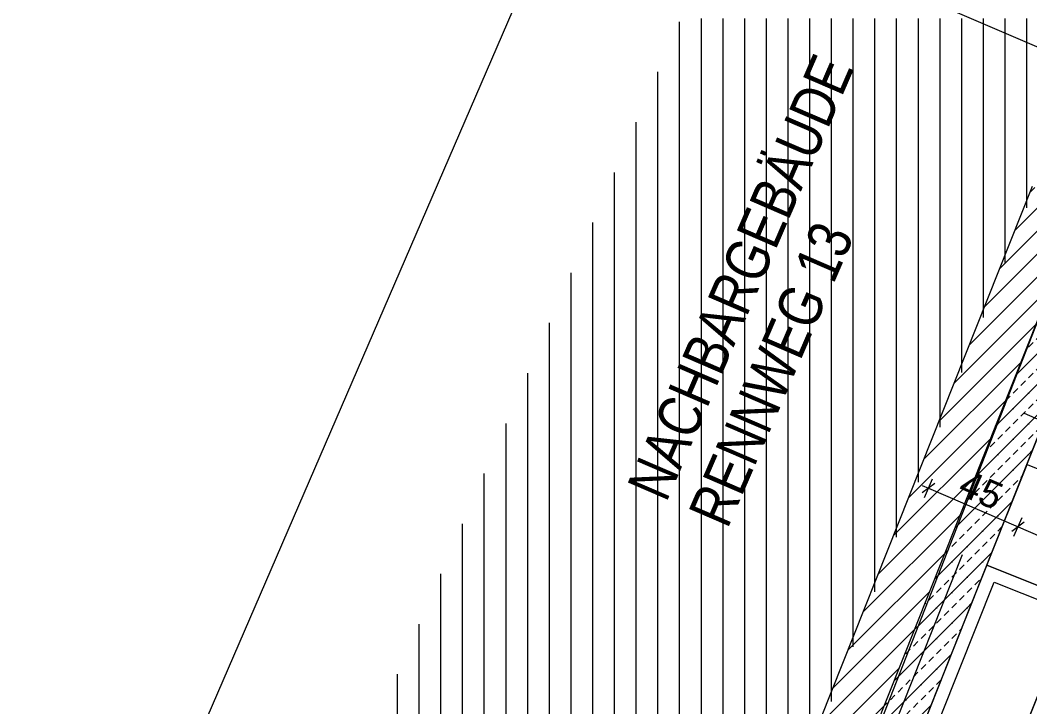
# Model space of a CAD drawing. Header units: millimetres. Extents: x 12535370 to 12566104, y 356204400 to 356234587.
# Drawn here: x 12536561 to 12541213, y 356217010 to 356220176 of the extents above; entities that cross this region are included whole.
import ezdxf
from ezdxf.enums import TextEntityAlignment as Align

# ---------------------------------------------------------------- set-up
doc = ezdxf.new("R2010")
doc.units = ezdxf.units.MM
doc.header["$MEASUREMENT"] = 0
doc.linetypes.add('Dot & Dashed', pattern=[6702.78, 3527.78, -1763.89, 0, -1411.11])
for name, color, linetype in [('New_010 Aussenwände', 7, 'Continuous'), ('New_035 Decken', 7, 'Continuous'), ('New_065 Möbel Einrichtung', 7, 'Continuous'), ('New_080 Raumdefinitionen', 7, 'Continuous'), ('New_110 Bemassungen Ausführung', 7, 'Continuous'), ('New_290 Raster _ Achsen', 7, 'Continuous')]:
    doc.layers.add(name, color=color, linetype=linetype)
for name, color, linetype, lineweight in [('New_010 Aussenwände_Pen_No__1', 7, 'Continuous', 13), ('New_035 Decken_Pen_No__1', 7, 'Continuous', 13), ('New_065 Möbel Einrichtung_Pen_No__1', 7, 'Continuous', 13), ('New_110 Bemassungen Ausführung_Pen_No__1', 7, 'Continuous', 13), ('New_160 Beschriftungen Ausführung_Pen_No__1', 7, 'Continuous', 13), ('New_255 Plangrafiken_Pen_No__1', 7, 'Continuous', 13), ('New_255 Plangrafiken_Pen_No__39', 8, 'Continuous', 13), ('New_290 Raster _ Achsen_Pen_No__108', 7, 'Continuous', 13)]:
    doc.layers.add(name, color=color, linetype=linetype, lineweight=lineweight)
doc.styles.add('GENERATED_STYLE_1', font='arial.ttf')
doc.styles.add('GENERATED_STYLE_2', font='arial.ttf', dxfattribs={"width": 0.8})
doc.dimstyles.new('GENERATED_STYLE__1', dxfattribs={"dimtxt": 125, "dimasz": 47.5, "dimexe": 0.18, "dimexo": 2, "dimgap": 0, "dimtad": 1, "dimlfac": 0.001, "dimzin": 0, "dimdsep": 46, "dimtxsty": 'GENERATED_STYLE_1', "dimblk": 'ARROWHEAD_2', "dimblk1": 'ARROWHEAD_2', "dimblk2": 'ARROWHEAD_2', "dimcen": 0.09, "dimclrd": 7, "dimclre": 7, "dimclrt": 7, "dimadec": 0, "dimazin": 0, "dimtfac": 1, "dimtdec": 4, "dimtmove": 0, "dimatfit": 3, "dimfxl": 1, "dimtolj": 1, "dimtzin": 0, "dimarcsym": 0})

# ---------------------------------------------------------------- blocks, each defined once
blk = doc.blocks.new('*X29', base_point=(12240439.2, 356160438.4))
at = {"layer": 'New_255 Plangrafiken_Pen_No__39', "color": 8, "linetype": 'Continuous', "lineweight": 13}
for p, q in [((12539698.2, 356220183.6), (12539698.2, 356219933.6)), ((12539698.2, 356220183.6), (12539698.2, 356219933.6)), ((12539798.2, 356220183.6), (12539798.2, 356219933.6)), ((12539798.2, 356220183.6), (12539798.2, 356219933.6)), ((12539898.2, 356220183.6), (12539898.2, 356219933.6)), ((12539898.2, 356220183.6), (12539898.2, 356219933.6)), ((12539998.2, 356220183.6), (12539998.2, 356219933.6)), ((12539998.2, 356220183.6), (12539998.2, 356219933.6)), ((12540098.2, 356220183.6), (12540098.2, 356219933.6)), ((12540098.2, 356220183.6), (12540098.2, 356219933.6)), ((12540198.2, 356220183.6), (12540198.2, 356219933.6)), ((12540198.2, 356220183.6), (12540198.2, 356219933.6)), ((12540298.2, 356220183.6), (12540298.2, 356219933.6)), ((12540298.2, 356220183.6), (12540298.2, 356219933.6)), ((12540398.2, 356220183.6), (12540398.2, 356219933.6)), ((12540398.2, 356220183.6), (12540398.2, 356219933.6)), ((12540498.2, 356220183.6), (12540498.2, 356219933.6)), ((12540498.2, 356220183.6), (12540498.2, 356219933.6)), ((12540598.2, 356220183.6), (12540598.2, 356219933.6)), ((12540598.2, 356220183.6), (12540598.2, 356219933.6)), ((12540698.2, 356220183.6), (12540698.2, 356219933.6)), ((12540698.2, 356220183.6), (12540698.2, 356219933.6)), ((12540798.2, 356220183.6), (12540798.2, 356219933.6)), ((12540798.2, 356220183.6), (12540798.2, 356219933.6)), ((12540898.2, 356220183.6), (12540898.2, 356219933.6)), ((12540898.2, 356220183.6), (12540898.2, 356219933.6)), ((12540998.2, 356220183.6), (12540998.2, 356219933.6)), ((12540998.2, 356220183.6), (12540998.2, 356219933.6)), ((12541098.2, 356220183.6), (12541098.2, 356219933.6)), ((12541098.2, 356220183.6), (12541098.2, 356219933.6)), ((12541198.2, 356220183.6), (12541198.2, 356219933.6)), ((12541198.2, 356220183.6), (12541198.2, 356219933.6)), ((12539598.2, 356220169.2), (12539598.2, 356219933.6)), ((12539598.2, 356220169.2), (12539598.2, 356219933.6)), ((12539498.2, 356219937.7), (12539498.2, 356219933.6)), ((12539498.2, 356219937.7), (12539498.2, 356219933.6)), ((12539498.2, 356219933.6), (12539498.2, 356219683.6)), ((12539498.2, 356219933.6), (12539498.2, 356219683.6)), ((12539598.2, 356219933.6), (12539598.2, 356219683.6)), ((12539598.2, 356219933.6), (12539598.2, 356219683.6)), ((12539698.2, 356219933.6), (12539698.2, 356219683.6)), ((12539698.2, 356219933.6), (12539698.2, 356219683.6)), ((12539798.2, 356219933.6), (12539798.2, 356219683.6)), ((12539798.2, 356219933.6), (12539798.2, 356219683.6)), ((12539898.2, 356219933.6), (12539898.2, 356219683.6)), ((12539898.2, 356219933.6), (12539898.2, 356219683.6)), ((12539998.2, 356219933.6), (12539998.2, 356219683.6)), ((12539998.2, 356219933.6), (12539998.2, 356219683.6)), ((12540098.2, 356219933.6), (12540098.2, 356219683.6)), ((12540098.2, 356219933.6), (12540098.2, 356219683.6)), ((12540198.2, 356219933.6), (12540198.2, 356219683.6)), ((12540198.2, 356219933.6), (12540198.2, 356219683.6)), ((12540298.2, 356219933.6), (12540298.2, 356219683.6)), ((12540298.2, 356219933.6), (12540298.2, 356219683.6)), ((12540398.2, 356219933.6), (12540398.2, 356219683.6)), ((12540398.2, 356219933.6), (12540398.2, 356219683.6)), ((12540498.2, 356219933.6), (12540498.2, 356219683.6)), ((12540498.2, 356219933.6), (12540498.2, 356219683.6)), ((12540598.2, 356219933.6), (12540598.2, 356219683.6)), ((12540598.2, 356219933.6), (12540598.2, 356219683.6)), ((12540698.2, 356219933.6), (12540698.2, 356219683.6)), ((12540698.2, 356219933.6), (12540698.2, 356219683.6)), ((12540798.2, 356219933.6), (12540798.2, 356219683.6)), ((12540798.2, 356219933.6), (12540798.2, 356219683.6)), ((12540898.2, 356219933.6), (12540898.2, 356219683.6)), ((12540898.2, 356219933.6), (12540898.2, 356219683.6)), ((12540998.2, 356219933.6), (12540998.2, 356219683.6)), ((12540998.2, 356219933.6), (12540998.2, 356219683.6)), ((12541098.2, 356219933.6), (12541098.2, 356219683.6)), ((12541098.2, 356219933.6), (12541098.2, 356219683.6)), ((12541198.2, 356219933.6), (12541198.2, 356219683.6)), ((12541198.2, 356219933.6), (12541198.2, 356219683.6)), ((12539398.2, 356219706.2), (12539398.2, 356219683.6)), ((12539398.2, 356219706.2), (12539398.2, 356219683.6)), ((12539398.2, 356219683.6), (12539398.2, 356219433.6)), ((12539398.2, 356219683.6), (12539398.2, 356219433.6)), ((12539498.2, 356219683.6), (12539498.2, 356219433.6)), ((12539498.2, 356219683.6), (12539498.2, 356219433.6)), ((12539598.2, 356219683.6), (12539598.2, 356219433.6)), ((12539598.2, 356219683.6), (12539598.2, 356219433.6)), ((12539698.2, 356219683.6), (12539698.2, 356219433.6)), ((12539698.2, 356219683.6), (12539698.2, 356219433.6)), ((12539798.2, 356219683.6), (12539798.2, 356219433.6)), ((12539798.2, 356219683.6), (12539798.2, 356219433.6)), ((12539898.2, 356219683.6), (12539898.2, 356219433.6)), ((12539898.2, 356219683.6), (12539898.2, 356219433.6)), ((12539998.2, 356219683.6), (12539998.2, 356219433.6)), ((12539998.2, 356219683.6), (12539998.2, 356219433.6)), ((12540098.2, 356219683.6), (12540098.2, 356219433.6)), ((12540098.2, 356219683.6), (12540098.2, 356219433.6)), ((12540198.2, 356219683.6), (12540198.2, 356219433.6)), ((12540198.2, 356219683.6), (12540198.2, 356219433.6)), ((12540298.2, 356219683.6), (12540298.2, 356219433.6)), ((12540298.2, 356219683.6), (12540298.2, 356219433.6)), ((12540398.2, 356219683.6), (12540398.2, 356219433.6)), ((12540398.2, 356219683.6), (12540398.2, 356219433.6)), ((12540498.2, 356219683.6), (12540498.2, 356219433.6)), ((12540498.2, 356219683.6), (12540498.2, 356219433.6)), ((12540598.2, 356219683.6), (12540598.2, 356219433.6)), ((12540598.2, 356219683.6), (12540598.2, 356219433.6)), ((12540698.2, 356219683.6), (12540698.2, 356219433.6)), ((12540698.2, 356219683.6), (12540698.2, 356219433.6)), ((12540798.2, 356219683.6), (12540798.2, 356219433.6)), ((12540798.2, 356219683.6), (12540798.2, 356219433.6)), ((12540898.2, 356219683.6), (12540898.2, 356219433.6)), ((12540898.2, 356219683.6), (12540898.2, 356219433.6)), ((12540998.2, 356219683.6), (12540998.2, 356219433.6)), ((12540998.2, 356219683.6), (12540998.2, 356219433.6)), ((12541098.2, 356219683.6), (12541098.2, 356219433.6)), ((12541098.2, 356219683.6), (12541098.2, 356219433.6)), ((12541198.2, 356219683.6), (12541198.2, 356219433.6)), ((12541198.2, 356219683.6), (12541198.2, 356219433.6)), ((12539298.2, 356219474.7), (12539298.2, 356219433.6)), ((12539298.2, 356219474.7), (12539298.2, 356219433.6)), ((12539298.2, 356219433.6), (12539298.2, 356219183.6)), ((12539298.2, 356219433.6), (12539298.2, 356219183.6)), ((12539398.2, 356219433.6), (12539398.2, 356219183.6)), ((12539398.2, 356219433.6), (12539398.2, 356219183.6)), ((12539498.2, 356219433.6), (12539498.2, 356219183.6)), ((12539498.2, 356219433.6), (12539498.2, 356219183.6)), ((12539598.2, 356219433.6), (12539598.2, 356219183.6)), ((12539598.2, 356219433.6), (12539598.2, 356219183.6)), ((12539698.2, 356219433.6), (12539698.2, 356219183.6)), ((12539698.2, 356219433.6), (12539698.2, 356219183.6)), ((12539798.2, 356219433.6), (12539798.2, 356219183.6)), ((12539798.2, 356219433.6), (12539798.2, 356219183.6)), ((12539898.2, 356219433.6), (12539898.2, 356219183.6)), ((12539898.2, 356219433.6), (12539898.2, 356219183.6)), ((12539998.2, 356219433.6), (12539998.2, 356219183.6)), ((12539998.2, 356219433.6), (12539998.2, 356219183.6)), ((12540098.2, 356219433.6), (12540098.2, 356219183.6)), ((12540098.2, 356219433.6), (12540098.2, 356219183.6)), ((12540198.2, 356219433.6), (12540198.2, 356219183.6)), ((12540198.2, 356219433.6), (12540198.2, 356219183.6)), ((12540298.2, 356219433.6), (12540298.2, 356219183.6)), ((12540298.2, 356219433.6), (12540298.2, 356219183.6)), ((12540398.2, 356219433.6), (12540398.2, 356219183.6)), ((12540398.2, 356219433.6), (12540398.2, 356219183.6)), ((12540498.2, 356219433.6), (12540498.2, 356219183.6)), ((12540498.2, 356219433.6), (12540498.2, 356219183.6)), ((12540598.2, 356219433.6), (12540598.2, 356219183.6)), ((12540598.2, 356219433.6), (12540598.2, 356219183.6)), ((12540698.2, 356219433.6), (12540698.2, 356219183.6)), ((12540698.2, 356219433.6), (12540698.2, 356219183.6)), ((12540798.2, 356219433.6), (12540798.2, 356219183.6)), ((12540798.2, 356219433.6), (12540798.2, 356219183.6)), ((12540898.2, 356219433.6), (12540898.2, 356219183.6)), ((12540898.2, 356219433.6), (12540898.2, 356219183.6)), ((12540998.2, 356219433.6), (12540998.2, 356219183.6)), ((12540998.2, 356219433.6), (12540998.2, 356219183.6)), ((12541098.2, 356219433.6), (12541098.2, 356219183.6)), ((12541098.2, 356219433.6), (12541098.2, 356219183.6)), ((12541198.2, 356219433.6), (12541198.2, 356219311.3)), ((12541198.2, 356219433.6), (12541198.2, 356219311.3)), ((12539198.2, 356219243.2), (12539198.2, 356219183.6)), ((12539198.2, 356219243.2), (12539198.2, 356219183.6)), ((12539198.2, 356219183.6), (12539198.2, 356218933.6)), ((12539198.2, 356219183.6), (12539198.2, 356218933.6)), ((12539298.2, 356219183.6), (12539298.2, 356218933.6)), ((12539298.2, 356219183.6), (12539298.2, 356218933.6)), ((12539398.2, 356219183.6), (12539398.2, 356218933.6)), ((12539398.2, 356219183.6), (12539398.2, 356218933.6)), ((12539498.2, 356219183.6), (12539498.2, 356218933.6)), ((12539498.2, 356219183.6), (12539498.2, 356218933.6)), ((12539598.2, 356219183.6), (12539598.2, 356218933.6)), ((12539598.2, 356219183.6), (12539598.2, 356218933.6)), ((12539698.2, 356219183.6), (12539698.2, 356218933.6)), ((12539698.2, 356219183.6), (12539698.2, 356218933.6)), ((12539798.2, 356219183.6), (12539798.2, 356218933.6)), ((12539798.2, 356219183.6), (12539798.2, 356218933.6)), ((12539898.2, 356219183.6), (12539898.2, 356218933.6)), ((12539898.2, 356219183.6), (12539898.2, 356218933.6)), ((12539998.2, 356219183.6), (12539998.2, 356218933.6)), ((12539998.2, 356219183.6), (12539998.2, 356218933.6)), ((12540098.2, 356219183.6), (12540098.2, 356218933.6)), ((12540098.2, 356219183.6), (12540098.2, 356218933.6)), ((12540198.2, 356219183.6), (12540198.2, 356218933.6)), ((12540198.2, 356219183.6), (12540198.2, 356218933.6)), ((12540298.2, 356219183.6), (12540298.2, 356218933.6)), ((12540298.2, 356219183.6), (12540298.2, 356218933.6)), ((12540398.2, 356219183.6), (12540398.2, 356218933.6)), ((12540398.2, 356219183.6), (12540398.2, 356218933.6)), ((12540498.2, 356219183.6), (12540498.2, 356218933.6)), ((12540498.2, 356219183.6), (12540498.2, 356218933.6)), ((12540598.2, 356219183.6), (12540598.2, 356218933.6)), ((12540598.2, 356219183.6), (12540598.2, 356218933.6)), ((12540698.2, 356219183.6), (12540698.2, 356218933.6)), ((12540698.2, 356219183.6), (12540698.2, 356218933.6)), ((12540798.2, 356219183.6), (12540798.2, 356218933.6)), ((12540798.2, 356219183.6), (12540798.2, 356218933.6)), ((12540898.2, 356219183.6), (12540898.2, 356218933.6)), ((12540898.2, 356219183.6), (12540898.2, 356218933.6)), ((12540998.2, 356219183.6), (12540998.2, 356218933.6)), ((12540998.2, 356219183.6), (12540998.2, 356218933.6)), ((12541098.2, 356219183.6), (12541098.2, 356219058.2)), ((12541098.2, 356219183.6), (12541098.2, 356219058.2)), ((12539098.2, 356219011.7), (12539098.2, 356218933.6)), ((12539098.2, 356219011.7), (12539098.2, 356218933.6)), ((12539098.2, 356218933.6), (12539098.2, 356218683.6)), ((12539098.2, 356218933.6), (12539098.2, 356218683.6)), ((12539198.2, 356218933.6), (12539198.2, 356218683.6)), ((12539198.2, 356218933.6), (12539198.2, 356218683.6)), ((12539298.2, 356218933.6), (12539298.2, 356218683.6)), ((12539298.2, 356218933.6), (12539298.2, 356218683.6)), ((12539398.2, 356218933.6), (12539398.2, 356218683.6)), ((12539398.2, 356218933.6), (12539398.2, 356218683.6)), ((12539498.2, 356218933.6), (12539498.2, 356218683.6)), ((12539498.2, 356218933.6), (12539498.2, 356218683.6)), ((12539598.2, 356218933.6), (12539598.2, 356218683.6)), ((12539598.2, 356218933.6), (12539598.2, 356218683.6)), ((12539698.2, 356218933.6), (12539698.2, 356218683.6)), ((12539698.2, 356218933.6), (12539698.2, 356218683.6)), ((12539798.2, 356218933.6), (12539798.2, 356218683.6)), ((12539798.2, 356218933.6), (12539798.2, 356218683.6)), ((12539898.2, 356218933.6), (12539898.2, 356218683.6)), ((12539898.2, 356218933.6), (12539898.2, 356218683.6)), ((12539998.2, 356218933.6), (12539998.2, 356218683.6)), ((12539998.2, 356218933.6), (12539998.2, 356218683.6)), ((12540098.2, 356218933.6), (12540098.2, 356218683.6)), ((12540098.2, 356218933.6), (12540098.2, 356218683.6)), ((12540198.2, 356218933.6), (12540198.2, 356218683.6)), ((12540198.2, 356218933.6), (12540198.2, 356218683.6)), ((12540298.2, 356218933.6), (12540298.2, 356218683.6)), ((12540298.2, 356218933.6), (12540298.2, 356218683.6)), ((12540398.2, 356218933.6), (12540398.2, 356218683.6)), ((12540398.2, 356218933.6), (12540398.2, 356218683.6)), ((12540498.2, 356218933.6), (12540498.2, 356218683.6)), ((12540498.2, 356218933.6), (12540498.2, 356218683.6)), ((12540598.2, 356218933.6), (12540598.2, 356218683.6)), ((12540598.2, 356218933.6), (12540598.2, 356218683.6)), ((12540698.2, 356218933.6), (12540698.2, 356218683.6)), ((12540698.2, 356218933.6), (12540698.2, 356218683.6)), ((12540798.2, 356218933.6), (12540798.2, 356218683.6)), ((12540798.2, 356218933.6), (12540798.2, 356218683.6)), ((12540898.2, 356218933.6), (12540898.2, 356218683.6)), ((12540898.2, 356218933.6), (12540898.2, 356218683.6)), ((12540998.2, 356218933.6), (12540998.2, 356218805.2)), ((12540998.2, 356218933.6), (12540998.2, 356218805.2)), ((12538998.2, 356218780.2), (12538998.2, 356218683.6)), ((12538998.2, 356218780.2), (12538998.2, 356218683.6)), ((12538998.2, 356218683.6), (12538998.2, 356218433.6)), ((12538998.2, 356218683.6), (12538998.2, 356218433.6)), ((12539098.2, 356218683.6), (12539098.2, 356218433.6)), ((12539098.2, 356218683.6), (12539098.2, 356218433.6)), ((12539198.2, 356218683.6), (12539198.2, 356218433.6)), ((12539198.2, 356218683.6), (12539198.2, 356218433.6)), ((12539298.2, 356218683.6), (12539298.2, 356218433.6)), ((12539298.2, 356218683.6), (12539298.2, 356218433.6)), ((12539398.2, 356218683.6), (12539398.2, 356218433.6)), ((12539398.2, 356218683.6), (12539398.2, 356218433.6)), ((12539498.2, 356218683.6), (12539498.2, 356218433.6)), ((12539498.2, 356218683.6), (12539498.2, 356218433.6)), ((12539598.2, 356218683.6), (12539598.2, 356218433.6)), ((12539598.2, 356218683.6), (12539598.2, 356218433.6)), ((12539698.2, 356218683.6), (12539698.2, 356218433.6)), ((12539698.2, 356218683.6), (12539698.2, 356218433.6)), ((12539798.2, 356218683.6), (12539798.2, 356218433.6)), ((12539798.2, 356218683.6), (12539798.2, 356218433.6)), ((12539898.2, 356218683.6), (12539898.2, 356218433.6)), ((12539898.2, 356218683.6), (12539898.2, 356218433.6)), ((12539998.2, 356218683.6), (12539998.2, 356218433.6)), ((12539998.2, 356218683.6), (12539998.2, 356218433.6)), ((12540098.2, 356218683.6), (12540098.2, 356218433.6)), ((12540098.2, 356218683.6), (12540098.2, 356218433.6)), ((12540198.2, 356218683.6), (12540198.2, 356218433.6)), ((12540198.2, 356218683.6), (12540198.2, 356218433.6)), ((12540298.2, 356218683.6), (12540298.2, 356218433.6)), ((12540298.2, 356218683.6), (12540298.2, 356218433.6)), ((12540398.2, 356218683.6), (12540398.2, 356218433.6)), ((12540398.2, 356218683.6), (12540398.2, 356218433.6)), ((12540498.2, 356218683.6), (12540498.2, 356218433.6)), ((12540498.2, 356218683.6), (12540498.2, 356218433.6)), ((12540598.2, 356218683.6), (12540598.2, 356218433.6)), ((12540598.2, 356218683.6), (12540598.2, 356218433.6)), ((12540698.2, 356218683.6), (12540698.2, 356218433.6)), ((12540698.2, 356218683.6), (12540698.2, 356218433.6)), ((12540798.2, 356218683.6), (12540798.2, 356218433.6)), ((12540798.2, 356218683.6), (12540798.2, 356218433.6)), ((12540898.2, 356218683.6), (12540898.2, 356218552.1)), ((12540898.2, 356218683.6), (12540898.2, 356218552.1)), ((12538898.2, 356218548.7), (12538898.2, 356218433.6)), ((12538898.2, 356218548.7), (12538898.2, 356218433.6)), ((12538898.2, 356218433.6), (12538898.2, 356218183.6)), ((12538898.2, 356218433.6), (12538898.2, 356218183.6)), ((12538998.2, 356218433.6), (12538998.2, 356218183.6)), ((12538998.2, 356218433.6), (12538998.2, 356218183.6)), ((12539098.2, 356218433.6), (12539098.2, 356218183.6)), ((12539098.2, 356218433.6), (12539098.2, 356218183.6)), ((12539198.2, 356218433.6), (12539198.2, 356218183.6)), ((12539198.2, 356218433.6), (12539198.2, 356218183.6)), ((12539298.2, 356218433.6), (12539298.2, 356218183.6)), ((12539298.2, 356218433.6), (12539298.2, 356218183.6)), ((12539398.2, 356218433.6), (12539398.2, 356218183.6)), ((12539398.2, 356218433.6), (12539398.2, 356218183.6)), ((12539498.2, 356218433.6), (12539498.2, 356218183.6)), ((12539498.2, 356218433.6), (12539498.2, 356218183.6)), ((12539598.2, 356218433.6), (12539598.2, 356218183.6)), ((12539598.2, 356218433.6), (12539598.2, 356218183.6)), ((12539698.2, 356218433.6), (12539698.2, 356218183.6)), ((12539698.2, 356218433.6), (12539698.2, 356218183.6)), ((12539798.2, 356218433.6), (12539798.2, 356218183.6)), ((12539798.2, 356218433.6), (12539798.2, 356218183.6)), ((12539898.2, 356218433.6), (12539898.2, 356218183.6)), ((12539898.2, 356218433.6), (12539898.2, 356218183.6)), ((12539998.2, 356218433.6), (12539998.2, 356218183.6)), ((12539998.2, 356218433.6), (12539998.2, 356218183.6)), ((12540098.2, 356218433.6), (12540098.2, 356218183.6)), ((12540098.2, 356218433.6), (12540098.2, 356218183.6)), ((12540198.2, 356218433.6), (12540198.2, 356218183.6)), ((12540198.2, 356218433.6), (12540198.2, 356218183.6)), ((12540298.2, 356218433.6), (12540298.2, 356218183.6)), ((12540298.2, 356218433.6), (12540298.2, 356218183.6)), ((12540398.2, 356218433.6), (12540398.2, 356218183.6)), ((12540398.2, 356218433.6), (12540398.2, 356218183.6)), ((12540498.2, 356218433.6), (12540498.2, 356218183.6)), ((12540498.2, 356218433.6), (12540498.2, 356218183.6)), ((12540598.2, 356218433.6), (12540598.2, 356218183.6)), ((12540598.2, 356218433.6), (12540598.2, 356218183.6)), ((12540698.2, 356218433.6), (12540698.2, 356218183.6)), ((12540698.2, 356218433.6), (12540698.2, 356218183.6)), ((12540798.2, 356218433.6), (12540798.2, 356218299.1)), ((12540798.2, 356218433.6), (12540798.2, 356218299.1)), ((12538798.2, 356218317.2), (12538798.2, 356218183.6)), ((12538798.2, 356218317.2), (12538798.2, 356218183.6)), ((12538798.2, 356218183.6), (12538798.2, 356217933.6)), ((12538798.2, 356218183.6), (12538798.2, 356217933.6)), ((12538898.2, 356218183.6), (12538898.2, 356217933.6)), ((12538898.2, 356218183.6), (12538898.2, 356217933.6)), ((12538998.2, 356218183.6), (12538998.2, 356217933.6)), ((12538998.2, 356218183.6), (12538998.2, 356217933.6)), ((12539098.2, 356218183.6), (12539098.2, 356217933.6)), ((12539098.2, 356218183.6), (12539098.2, 356217933.6)), ((12539198.2, 356218183.6), (12539198.2, 356217933.6)), ((12539198.2, 356218183.6), (12539198.2, 356217933.6)), ((12539298.2, 356218183.6), (12539298.2, 356217933.6)), ((12539298.2, 356218183.6), (12539298.2, 356217933.6)), ((12539398.2, 356218183.6), (12539398.2, 356217933.6)), ((12539398.2, 356218183.6), (12539398.2, 356217933.6)), ((12539498.2, 356218183.6), (12539498.2, 356217933.6)), ((12539498.2, 356218183.6), (12539498.2, 356217933.6)), ((12539598.2, 356218183.6), (12539598.2, 356217933.6)), ((12539598.2, 356218183.6), (12539598.2, 356217933.6)), ((12539698.2, 356218183.6), (12539698.2, 356217933.6)), ((12539698.2, 356218183.6), (12539698.2, 356217933.6)), ((12539798.2, 356218183.6), (12539798.2, 356217933.6)), ((12539798.2, 356218183.6), (12539798.2, 356217933.6)), ((12539898.2, 356218183.6), (12539898.2, 356217933.6)), ((12539898.2, 356218183.6), (12539898.2, 356217933.6)), ((12539998.2, 356218183.6), (12539998.2, 356217933.6)), ((12539998.2, 356218183.6), (12539998.2, 356217933.6)), ((12540098.2, 356218183.6), (12540098.2, 356217933.6)), ((12540098.2, 356218183.6), (12540098.2, 356217933.6)), ((12540198.2, 356218183.6), (12540198.2, 356217933.6)), ((12540198.2, 356218183.6), (12540198.2, 356217933.6)), ((12540298.2, 356218183.6), (12540298.2, 356217933.6)), ((12540298.2, 356218183.6), (12540298.2, 356217933.6)), ((12540398.2, 356218183.6), (12540398.2, 356217933.6)), ((12540398.2, 356218183.6), (12540398.2, 356217933.6)), ((12540498.2, 356218183.6), (12540498.2, 356217933.6)), ((12540498.2, 356218183.6), (12540498.2, 356217933.6)), ((12540598.2, 356218183.6), (12540598.2, 356217933.6)), ((12540598.2, 356218183.6), (12540598.2, 356217933.6)), ((12540698.2, 356218183.6), (12540698.2, 356218046)), ((12540698.2, 356218183.6), (12540698.2, 356218046)), ((12538698.2, 356218085.7), (12538698.2, 356217933.6)), ((12538698.2, 356218085.7), (12538698.2, 356217933.6)), ((12538698.2, 356217933.6), (12538698.2, 356217683.6)), ((12538698.2, 356217933.6), (12538698.2, 356217683.6)), ((12538798.2, 356217933.6), (12538798.2, 356217683.6)), ((12538798.2, 356217933.6), (12538798.2, 356217683.6)), ((12538898.2, 356217933.6), (12538898.2, 356217683.6)), ((12538898.2, 356217933.6), (12538898.2, 356217683.6)), ((12538998.2, 356217933.6), (12538998.2, 356217683.6)), ((12538998.2, 356217933.6), (12538998.2, 356217683.6)), ((12539098.2, 356217933.6), (12539098.2, 356217683.6)), ((12539098.2, 356217933.6), (12539098.2, 356217683.6)), ((12539198.2, 356217933.6), (12539198.2, 356217683.6)), ((12539198.2, 356217933.6), (12539198.2, 356217683.6)), ((12539298.2, 356217933.6), (12539298.2, 356217683.6)), ((12539298.2, 356217933.6), (12539298.2, 356217683.6)), ((12539398.2, 356217933.6), (12539398.2, 356217683.6)), ((12539398.2, 356217933.6), (12539398.2, 356217683.6)), ((12539498.2, 356217933.6), (12539498.2, 356217683.6)), ((12539498.2, 356217933.6), (12539498.2, 356217683.6)), ((12539598.2, 356217933.6), (12539598.2, 356217683.6)), ((12539598.2, 356217933.6), (12539598.2, 356217683.6)), ((12539698.2, 356217933.6), (12539698.2, 356217683.6)), ((12539698.2, 356217933.6), (12539698.2, 356217683.6)), ((12539798.2, 356217933.6), (12539798.2, 356217683.6)), ((12539798.2, 356217933.6), (12539798.2, 356217683.6)), ((12539898.2, 356217933.6), (12539898.2, 356217683.6)), ((12539898.2, 356217933.6), (12539898.2, 356217683.6)), ((12539998.2, 356217933.6), (12539998.2, 356217683.6)), ((12539998.2, 356217933.6), (12539998.2, 356217683.6)), ((12540098.2, 356217933.6), (12540098.2, 356217683.6)), ((12540098.2, 356217933.6), (12540098.2, 356217683.6)), ((12540198.2, 356217933.6), (12540198.2, 356217683.6)), ((12540198.2, 356217933.6), (12540198.2, 356217683.6)), ((12540298.2, 356217933.6), (12540298.2, 356217683.6)), ((12540298.2, 356217933.6), (12540298.2, 356217683.6)), ((12540398.2, 356217933.6), (12540398.2, 356217683.6)), ((12540398.2, 356217933.6), (12540398.2, 356217683.6)), ((12540498.2, 356217933.6), (12540498.2, 356217683.6)), ((12540498.2, 356217933.6), (12540498.2, 356217683.6)), ((12540598.2, 356217933.6), (12540598.2, 356217793)), ((12540598.2, 356217933.6), (12540598.2, 356217793)), ((12538598.2, 356217854.3), (12538598.2, 356217683.6)), ((12538598.2, 356217854.3), (12538598.2, 356217683.6)), ((12538598.2, 356217683.6), (12538598.2, 356217433.6)), ((12538598.2, 356217683.6), (12538598.2, 356217433.6)), ((12538698.2, 356217683.6), (12538698.2, 356217433.6)), ((12538698.2, 356217683.6), (12538698.2, 356217433.6)), ((12538798.2, 356217683.6), (12538798.2, 356217433.6)), ((12538798.2, 356217683.6), (12538798.2, 356217433.6)), ((12538898.2, 356217683.6), (12538898.2, 356217433.6)), ((12538898.2, 356217683.6), (12538898.2, 356217433.6)), ((12538998.2, 356217683.6), (12538998.2, 356217433.6)), ((12538998.2, 356217683.6), (12538998.2, 356217433.6)), ((12539098.2, 356217683.6), (12539098.2, 356217433.6)), ((12539098.2, 356217683.6), (12539098.2, 356217433.6)), ((12539198.2, 356217683.6), (12539198.2, 356217433.6)), ((12539198.2, 356217683.6), (12539198.2, 356217433.6)), ((12539298.2, 356217683.6), (12539298.2, 356217433.6)), ((12539298.2, 356217683.6), (12539298.2, 356217433.6)), ((12539398.2, 356217683.6), (12539398.2, 356217433.6)), ((12539398.2, 356217683.6), (12539398.2, 356217433.6)), ((12539498.2, 356217683.6), (12539498.2, 356217433.6)), ((12539498.2, 356217683.6), (12539498.2, 356217433.6)), ((12539598.2, 356217683.6), (12539598.2, 356217433.6)), ((12539598.2, 356217683.6), (12539598.2, 356217433.6)), ((12539698.2, 356217683.6), (12539698.2, 356217433.6)), ((12539698.2, 356217683.6), (12539698.2, 356217433.6)), ((12539798.2, 356217683.6), (12539798.2, 356217433.6)), ((12539798.2, 356217683.6), (12539798.2, 356217433.6)), ((12539898.2, 356217683.6), (12539898.2, 356217433.6)), ((12539898.2, 356217683.6), (12539898.2, 356217433.6)), ((12539998.2, 356217683.6), (12539998.2, 356217433.6)), ((12539998.2, 356217683.6), (12539998.2, 356217433.6)), ((12540098.2, 356217683.6), (12540098.2, 356217433.6)), ((12540098.2, 356217683.6), (12540098.2, 356217433.6)), ((12540198.2, 356217683.6), (12540198.2, 356217433.6)), ((12540198.2, 356217683.6), (12540198.2, 356217433.6)), ((12540298.2, 356217683.6), (12540298.2, 356217433.6)), ((12540298.2, 356217683.6), (12540298.2, 356217433.6)), ((12540398.2, 356217683.6), (12540398.2, 356217433.6)), ((12540398.2, 356217683.6), (12540398.2, 356217433.6)), ((12540498.2, 356217683.6), (12540498.2, 356217539.9)), ((12540498.2, 356217683.6), (12540498.2, 356217539.9)), ((12538498.2, 356217622.8), (12538498.2, 356217433.6)), ((12538498.2, 356217622.8), (12538498.2, 356217433.6)), ((12538498.2, 356217433.6), (12538498.2, 356217183.6)), ((12538498.2, 356217433.6), (12538498.2, 356217183.6)), ((12538598.2, 356217433.6), (12538598.2, 356217183.6)), ((12538598.2, 356217433.6), (12538598.2, 356217183.6)), ((12538698.2, 356217433.6), (12538698.2, 356217183.6)), ((12538698.2, 356217433.6), (12538698.2, 356217183.6)), ((12538798.2, 356217433.6), (12538798.2, 356217183.6)), ((12538798.2, 356217433.6), (12538798.2, 356217183.6)), ((12538898.2, 356217433.6), (12538898.2, 356217183.6)), ((12538898.2, 356217433.6), (12538898.2, 356217183.6)), ((12538998.2, 356217433.6), (12538998.2, 356217183.6)), ((12538998.2, 356217433.6), (12538998.2, 356217183.6)), ((12539098.2, 356217433.6), (12539098.2, 356217183.6)), ((12539098.2, 356217433.6), (12539098.2, 356217183.6)), ((12539198.2, 356217433.6), (12539198.2, 356217183.6)), ((12539198.2, 356217433.6), (12539198.2, 356217183.6)), ((12539298.2, 356217433.6), (12539298.2, 356217183.6)), ((12539298.2, 356217433.6), (12539298.2, 356217183.6)), ((12539398.2, 356217433.6), (12539398.2, 356217183.6)), ((12539398.2, 356217433.6), (12539398.2, 356217183.6)), ((12539498.2, 356217433.6), (12539498.2, 356217183.6)), ((12539498.2, 356217433.6), (12539498.2, 356217183.6)), ((12539598.2, 356217433.6), (12539598.2, 356217183.6)), ((12539598.2, 356217433.6), (12539598.2, 356217183.6)), ((12539698.2, 356217433.6), (12539698.2, 356217183.6)), ((12539698.2, 356217433.6), (12539698.2, 356217183.6)), ((12539798.2, 356217433.6), (12539798.2, 356217183.6)), ((12539798.2, 356217433.6), (12539798.2, 356217183.6)), ((12539898.2, 356217433.6), (12539898.2, 356217183.6)), ((12539898.2, 356217433.6), (12539898.2, 356217183.6)), ((12539998.2, 356217433.6), (12539998.2, 356217183.6)), ((12539998.2, 356217433.6), (12539998.2, 356217183.6)), ((12540098.2, 356217433.6), (12540098.2, 356217183.6)), ((12540098.2, 356217433.6), (12540098.2, 356217183.6)), ((12540198.2, 356217433.6), (12540198.2, 356217183.6)), ((12540198.2, 356217433.6), (12540198.2, 356217183.6)), ((12540298.2, 356217433.6), (12540298.2, 356217183.6)), ((12540298.2, 356217433.6), (12540298.2, 356217183.6)), ((12540398.2, 356217433.6), (12540398.2, 356217286.9)), ((12540398.2, 356217433.6), (12540398.2, 356217286.9)), ((12538398.2, 356217391.3), (12538398.2, 356217183.6)), ((12538398.2, 356217391.3), (12538398.2, 356217183.6)), ((12538298.2, 356217159.8), (12538298.2, 356216933.6)), ((12538298.2, 356217159.8), (12538298.2, 356216933.6)), ((12538398.2, 356217183.6), (12538398.2, 356216933.6)), ((12538398.2, 356217183.6), (12538398.2, 356216933.6)), ((12538498.2, 356217183.6), (12538498.2, 356216933.6)), ((12538498.2, 356217183.6), (12538498.2, 356216933.6)), ((12538598.2, 356217183.6), (12538598.2, 356216933.6)), ((12538598.2, 356217183.6), (12538598.2, 356216933.6)), ((12538698.2, 356217183.6), (12538698.2, 356216933.6)), ((12538698.2, 356217183.6), (12538698.2, 356216933.6)), ((12538798.2, 356217183.6), (12538798.2, 356216933.6)), ((12538798.2, 356217183.6), (12538798.2, 356216933.6)), ((12538898.2, 356217183.6), (12538898.2, 356216933.6)), ((12538898.2, 356217183.6), (12538898.2, 356216933.6)), ((12538998.2, 356217183.6), (12538998.2, 356216933.6)), ((12538998.2, 356217183.6), (12538998.2, 356216933.6)), ((12539098.2, 356217183.6), (12539098.2, 356216933.6)), ((12539098.2, 356217183.6), (12539098.2, 356216933.6)), ((12539198.2, 356217183.6), (12539198.2, 356216933.6)), ((12539198.2, 356217183.6), (12539198.2, 356216933.6)), ((12539298.2, 356217183.6), (12539298.2, 356216933.6)), ((12539298.2, 356217183.6), (12539298.2, 356216933.6)), ((12539398.2, 356217183.6), (12539398.2, 356216933.6)), ((12539398.2, 356217183.6), (12539398.2, 356216933.6)), ((12539498.2, 356217183.6), (12539498.2, 356216933.6)), ((12539498.2, 356217183.6), (12539498.2, 356216933.6)), ((12539598.2, 356217183.6), (12539598.2, 356216933.6)), ((12539598.2, 356217183.6), (12539598.2, 356216933.6)), ((12539698.2, 356217183.6), (12539698.2, 356216933.6)), ((12539698.2, 356217183.6), (12539698.2, 356216933.6)), ((12539798.2, 356217183.6), (12539798.2, 356216933.6)), ((12539798.2, 356217183.6), (12539798.2, 356216933.6)), ((12539898.2, 356217183.6), (12539898.2, 356216933.6)), ((12539898.2, 356217183.6), (12539898.2, 356216933.6)), ((12539998.2, 356217183.6), (12539998.2, 356216933.6)), ((12539998.2, 356217183.6), (12539998.2, 356216933.6)), ((12540098.2, 356217183.6), (12540098.2, 356216933.6)), ((12540098.2, 356217183.6), (12540098.2, 356216933.6)), ((12540198.2, 356217183.6), (12540198.2, 356216933.6)), ((12540198.2, 356217183.6), (12540198.2, 356216933.6)), ((12540298.2, 356217183.6), (12540298.2, 356217033.8)), ((12540298.2, 356217183.6), (12540298.2, 356217033.8))]:
    blk.add_line(p, q, dxfattribs=at)
blk = doc.blocks.new('Fill_3', base_point=(12240439.2, 356160438.4))
at = {"layer": 'New_255 Plangrafiken_Pen_No__39', "color": 8, "linetype": 'Continuous', "lineweight": 13}
blk.add_blockref('*X29', (12240439.2, 356160438.4), dxfattribs=at)
blk = doc.blocks.new('Slab_2', base_point=(12541620.1, 356219239.2))
at = {"layer": 'New_035 Decken_Pen_No__1', "color": 7, "linetype": 'Continuous', "lineweight": 13, "flags": 128}
blk.add_lwpolyline([(12541620.1, 356219239.2), (12542552.9, 356218836.2), (12542740.1, 356219269.6), (12545797.5, 356217948.9), (12551678.1, 356215408.6), (12551105.2, 356214084.1), (12556682.6, 356211670.4), (12557509, 356206351.8), (12539437.6, 356214158.4), (12541457.1, 356219318)], close=True, dxfattribs=at)
blk = doc.blocks.new('Wall_28', base_point=(12539733, 356215655.8))
at = {"layer": 'New_010 Aussenwände', "linetype": 'Continuous', "lineweight": 0, "true_color": 0x000000}
h = blk.add_hatch(dxfattribs=at)
h.set_pattern_fill('BACKSTEIN', color=18, style=0, pattern_type=2)
h.set_pattern_definition([(45, (12240439.16, 356160438.356), (-53.033009, 53.033009), [])])
h.paths.add_polyline_path([(12541224.6, 356219410), (12539733, 356215655.8), (12539966.2, 356215565.7), (12541457.1, 356219318)])
h = blk.add_hatch(dxfattribs=at)
h.set_pattern_fill('BETON_BEWEHRT_SN46', color=18, style=0, pattern_type=2)
h.set_pattern_definition([(45, (12240439.16, 356160438.36), (-70.710678, 70.710678), [30, -20]), (45, (12240403.8, 356160473.71), (-70.710678, 70.710678), [100, 0])])
h.paths.add_polyline_path([(12541457.1, 356219318), (12539966.2, 356215565.7), (12540152.8, 356215493.6), (12541643.1, 356219244.4)])
at = {"layer": 'New_010 Aussenwände_Pen_No__1', "color": 7, "linetype": 'Continuous', "lineweight": 13}
blk.add_line((12541457.1, 356219318), (12539966.2, 356215565.7), dxfattribs=at)
at = {"layer": 'New_010 Aussenwände_Pen_No__1', "color": 7, "linetype": 'Continuous', "lineweight": 13, "flags": 128}
for points in [[(12541224.6, 356219410), (12539733, 356215655.8)], [(12540152.8, 356215493.6), (12541643.1, 356219244.4)]]:
    blk.add_lwpolyline(points, dxfattribs=at)
blk = doc.blocks.new('Bett Gruppe 25[43]', base_point=(12540645.5, 356216733.7))
at = {"layer": 'New_065 Möbel Einrichtung_Pen_No__1', "color": 7, "linetype": 'Continuous', "lineweight": 13}
for p, q in [((12541015.7, 356217662.6), (12541200.9, 356218127.1)), ((12541200.9, 356218127.1), (12541479.6, 356218016)), ((12541479.6, 356218016), (12541294.4, 356217551.6)), ((12540275.3, 356215804.8), (12541015.7, 356217662.6)), ((12541294.4, 356217551.6), (12541015.7, 356217662.6)), ((12541015.7, 356217662.6), (12542873.6, 356216922.1)), ((12541346.7, 356217304.7), (12541580.6, 356217405.2)), ((12541580.6, 356217405.2), (12541513.9, 356217238)), ((12541580.6, 356217405.2), (12542834.6, 356216905.4)), ((12541054.2, 356216570.8), (12541346.7, 356217304.7)), ((12541346.7, 356217304.7), (12541513.9, 356217238)), ((12542873.6, 356216922.1), (12542133.1, 356215064.3)), ((12542834.6, 356216905.4), (12542475.5, 356216004.3)), ((12540761.7, 356215836.9), (12541054.2, 356216570.8)), ((12542475.5, 356216004.3), (12542116.4, 356215103.3)), ((12540090.1, 356215340.3), (12540275.3, 356215804.8)), ((12540275.3, 356215804.8), (12540553.9, 356215693.7)), ((12542133.1, 356215064.3), (12540275.3, 356215804.8)), ((12540862.3, 356215603.1), (12540761.7, 356215836.9)), ((12540761.7, 356215836.9), (12540928.9, 356215770.3)), ((12540862.3, 356215603.1), (12540928.9, 356215770.3)), ((12540553.9, 356215693.7), (12540368.8, 356215229.2)), ((12542116.4, 356215103.3), (12540862.3, 356215603.1)), ((12540368.8, 356215229.2), (12540090.1, 356215340.3))]:
    blk.add_line(p, q, dxfattribs=at)
at = {"layer": 'New_065 Möbel Einrichtung_Pen_No__1', "color": 7, "linetype": 'Continuous', "lineweight": 13, "flags": 128}
for points in [[(12541076.4, 356216626.5), (12540723.5, 356216767.2), (12541049.3, 356217584.7), (12541439.4, 356217429.2), (12541398.7, 356217327), (12541346.7, 356217304.7)], [(12540761.7, 356215836.9), (12540784.1, 356215785), (12540743.4, 356215682.8), (12540353.2, 356215838.3), (12540679, 356216655.8), (12541032, 356216515.1)]]:
    blk.add_lwpolyline(points, close=True, dxfattribs=at)
blk = doc.blocks.new('Standard grid marker[59]', base_point=(12539645.8, 356220744.6))
at = {"layer": 'New_290 Raster _ Achsen_Pen_No__108', "color": 7, "linetype": 'Dot & Dashed', "lineweight": 13}
blk.add_line((12540563.8, 356220348), (12561567.2, 356211274.9), dxfattribs=at)
at = {"layer": 'New_290 Raster _ Achsen_Pen_No__108', "color": 7, "lineweight": 13, "style": 'GENERATED_STYLE_1'}
for tag, p in [('AC_MarkerText_1_0', (12539528.5, 356220880.1)), ('AC_MarkerText_1_1', (12562689.2, 356210875))]:
    blk.add_attdef(tag, text='', height=150, rotation=336.6365, dxfattribs=at).set_placement(p, align=Align.TOP_CENTER)
blk = doc.blocks.new('Standard grid marker[65]', base_point=(12539230.2, 356213489.9))
at = {"layer": 'New_290 Raster _ Achsen_Pen_No__108', "color": 7, "linetype": 'Dot & Dashed', "lineweight": 13}
blk.add_line((12539603.7, 356214432.9), (12547078.2, 356233305.9), dxfattribs=at)
at = {"layer": 'New_290 Raster _ Achsen_Pen_No__108', "color": 7, "lineweight": 13, "style": 'GENERATED_STYLE_1'}
for tag, p in [('AC_MarkerText_1_1', (12547559.5, 356234477.6)), ('AC_MarkerText_1_0', (12539209.1, 356213393.3))]:
    blk.add_attdef(tag, text='', height=150, rotation=336.6365, dxfattribs=at).set_placement(p, align=Align.TOP_CENTER)
blk = doc.blocks.new('*D245', base_point=(12240439.2, 356160438.4))
at = {"layer": 'New_110 Bemassungen Ausführung_Pen_No__1', "color": 7, "linetype": 'Continuous', "lineweight": 13, "transparency": 16777216}
for p, q in [((12542803.3, 356218728.1), (12542704.2, 356218498.6)), ((12542661.1, 356218517.1), (12542747.2, 356218480)), ((12542704.2, 356218498.6), (12542664.5, 356218406.8)), ((12542725.7, 356218469.6), (12542682.6, 356218527.5)), ((12542664.5, 356218406.8), (12540831.7, 356214164.1)), ((12542621.5, 356218425.3), (12542707.5, 356218388.2)), ((12542686, 356218377.8), (12542643, 356218435.7))]:
    blk.add_line(p, q, dxfattribs=at)
blk = doc.blocks.new('ARROWHEAD_2')
at = {"color": 0, "linetype": 'Continuous', "lineweight": 0}
for p, q in [((0, 0), (-1, 0)), ((-0.378, -0.655), (0.378, 0.655))]:
    blk.add_line(p, q, dxfattribs=at)
blk = doc.blocks.new('*D246', base_point=(12240439.2, 356160438.4))
at = {"layer": 'New_110 Bemassungen Ausführung_Pen_No__1', "color": 7, "linetype": 'Continuous', "lineweight": 13, "transparency": 16777216}
for p, q in [((12542664.5, 356218406.8), (12540831.7, 356214164.1)), ((12542621.5, 356218425.3), (12542707.5, 356218388.2)), ((12542686, 356218377.8), (12542643, 356218435.7)), ((12540788.7, 356214182.6), (12540874.8, 356214145.5)), ((12540853.3, 356214135.1), (12540810.2, 356214193))]:
    blk.add_line(p, q, dxfattribs=at)
at = {"layer": 'New_110 Bemassungen Ausführung_Pen_No__1', "color": 7, "lineweight": 13, "transparency": 16777216, "char_height": 125, "attachment_point": 7, "rotation": 66.6365, "style": 'GENERATED_STYLE_1'}
for s, insert in [('\\A1;{\\pql;\\fArial|b0|i0|c0|p0;\\W1.000000;10}', (12542558.8, 356218225)), ('\\A1;{\\pql;\\fArial|b0|i0|c0|p0;\\W1.000000;4,62}', (12541659, 356216142.2))]:
    blk.add_mtext(s, dxfattribs=dict(at, insert=insert))
blk = doc.blocks.new('*D247', base_point=(12240439.2, 356160438.4))
at = {"layer": 'New_110 Bemassungen Ausführung_Pen_No__1', "color": 7, "linetype": 'Continuous', "lineweight": 13, "transparency": 16777216}
for p, q in [((12542664.5, 356218406.8), (12540831.7, 356214164.1)), ((12540788.7, 356214182.6), (12540874.8, 356214145.5)), ((12540853.3, 356214135.1), (12540810.2, 356214193)), ((12540831.7, 356214164.1), (12540732.9, 356213935.2)), ((12540689.8, 356213953.8), (12540775.9, 356213916.6)), ((12540754.4, 356213906.2), (12540711.3, 356213964.1))]:
    blk.add_line(p, q, dxfattribs=at)
at = {"layer": 'New_110 Bemassungen Ausführung_Pen_No__1', "color": 7, "lineweight": 13, "transparency": 16777216, "insert": (12540721.5, 356213972), "char_height": 125, "attachment_point": 7, "rotation": 66.6365, "style": 'GENERATED_STYLE_1'}
blk.add_mtext('\\A1;{\\pql;\\fArial|b0|i0|c0|p0;\\W1.000000;25}', dxfattribs=at)
blk = doc.blocks.new('*D275', base_point=(12240439.2, 356160438.4))
at = {"layer": 'New_110 Bemassungen Ausführung_Pen_No__1', "color": 7, "linetype": 'Continuous', "lineweight": 13, "transparency": 16777216}
for p, q in [((12540774.9, 356218040.2), (12540717, 356217997.1)), ((12540727.4, 356217975.6), (12540764.6, 356218061.7)), ((12540717.9, 356218030.8), (12540746, 356218018.7)), ((12540746, 356218018.7), (12541158.9, 356217840.3)), ((12541187.8, 356217861.8), (12541129.9, 356217818.8)), ((12541140.3, 356217797.3), (12541177.5, 356217883.3)), ((12541158.9, 356217840.3), (12543835, 356216684.2))]:
    blk.add_line(p, q, dxfattribs=at)
at = {"layer": 'New_110 Bemassungen Ausführung_Pen_No__1', "color": 7, "lineweight": 13, "transparency": 16777216, "insert": (12540874.8, 356217990.2), "char_height": 125, "attachment_point": 7, "rotation": 336.6365, "style": 'GENERATED_STYLE_1'}
blk.add_mtext('\\A1;{\\pql;\\fArial|b0|i0|c0|p0;\\W1.000000;45}', dxfattribs=at)
blk = doc.blocks.new('*D276', base_point=(12240439.2, 356160438.4))
at = {"layer": 'New_110 Bemassungen Ausführung_Pen_No__1', "color": 7, "linetype": 'Continuous', "lineweight": 13, "transparency": 16777216}
for p, q in [((12541187.8, 356217861.8), (12541129.9, 356217818.8)), ((12541158.9, 356217840.3), (12543835, 356216684.2)), ((12543864, 356216705.8), (12543806.1, 356216662.7)), ((12543816.5, 356216641.2), (12543853.6, 356216727.3)), ((12543835, 356216684.2), (12543926.8, 356216644.6))]:
    blk.add_line(p, q, dxfattribs=at)
at = {"layer": 'New_110 Bemassungen Ausführung_Pen_No__1', "color": 7, "lineweight": 13, "transparency": 16777216, "char_height": 125, "attachment_point": 7, "rotation": 336.6365, "style": 'GENERATED_STYLE_1'}
for s, insert in [('\\A1;{\\pql;\\fArial|b0|i0|c0|p0;\\W1.000000;2,91\\fArial|b0|i0|c0|p0;\\W1.000000;\\A1{\\H.66x;\\S5^  ;}}', (12542313, 356217336.3)), ('\\A1;{\\pql;\\fArial|b0|i0|c0|p0;\\W1.000000;10}', (12543653.3, 356216790))]:
    blk.add_mtext(s, dxfattribs=dict(at, insert=insert))
blk = doc.blocks.new('*D282', base_point=(12240439.2, 356160438.4))
at = {"layer": 'New_110 Bemassungen Ausführung_Pen_No__1', "color": 7, "linetype": 'Continuous', "lineweight": 13, "transparency": 16777216}
for p, q in [((12542419.9, 356228449.1), (12542376.9, 356228507.1)), ((12542398.4, 356228478.1), (12542410.5, 356228506.2)), ((12536604.2, 356215065.1), (12542398.4, 356228478.1)), ((12542441.4, 356228459.5), (12542355.4, 356228496.7)), ((12536647.2, 356215046.5), (12536561.2, 356215083.7)), ((12536582.7, 356215094.1), (12536625.7, 356215036.2)), ((12536592.1, 356215037.1), (12536604.2, 356215065.1))]:
    blk.add_line(p, q, dxfattribs=at)
at = {"layer": 'New_110 Bemassungen Ausführung_Pen_No__1', "color": 7, "lineweight": 13, "transparency": 16777216, "insert": (12539393.3, 356221584.6), "char_height": 125, "attachment_point": 7, "rotation": 66.6365, "style": 'GENERATED_STYLE_1'}
blk.add_mtext('\\A1;{\\pql;\\fArial|b0|i0|c0|p0;\\W1.000000;14,61}', dxfattribs=at)

msp = doc.modelspace()

# ---------------------------------------------------------------- linework, layer by layer
at = {"layer": 'New_080 Raumdefinitionen', "color": 21, "linetype": 'Continuous', "lineweight": 0, "true_color": 0xffa8a8, "flags": 128}
msp.add_lwpolyline([(12542552.902, 356218836.222), (12541638.224, 356219231.347), (12541338.87, 356218478.793), (12540696.008, 356216860.823), (12540280.599, 356215815.314), (12539687.842, 356214255.901), (12542298.815, 356213128.004), (12544416.841, 356218031.031), (12544674.607, 356218627.736), (12542810.669, 356219432.926)], close=True, dxfattribs=at)
at = {"layer": 'New_160 Beschriftungen Ausführung_Pen_No__1', "color": 7, "linetype": 'Continuous', "lineweight": 13}
msp.add_lwpolyline([(12541187.41, 356218363.564), (12541370.262, 356218284.575)], dxfattribs=at)

# ---------------------------------------------------------------- block references
at = {"layer": 'New_010 Aussenwände', "color": 7, "lineweight": 13}
msp.add_blockref('Wall_28', (12539733.005, 356215655.81), dxfattribs=at)
at = {"layer": 'New_035 Decken', "color": 7, "linetype": 'Continuous', "lineweight": 13}
msp.add_blockref('Slab_2', (12541620.051, 356219239.198), dxfattribs=at)
at = {"layer": 'New_065 Möbel Einrichtung', "color": 7, "linetype": 'Continuous', "lineweight": 13}
msp.add_blockref('Bett Gruppe 25[43]', (12540645.501, 356216733.708), dxfattribs=at)
at = {"layer": 'New_255 Plangrafiken_Pen_No__39', "color": 8, "linetype": 'Continuous', "lineweight": 13}
msp.add_blockref('Fill_3', (12240439.157, 356160438.356), dxfattribs=at)
at = {"layer": 'New_290 Raster _ Achsen', "color": 7, "linetype": 'Continuous', "lineweight": 13}
for name, p in [('Standard grid marker[65]', (12539230.19, 356213489.941)), ('Standard grid marker[59]', (12539645.773, 356220744.612))]:
    msp.add_blockref(name, p, dxfattribs=at)

# ---------------------------------------------------------------- texts
at = {"layer": 'New_255 Plangrafiken_Pen_No__1', "color": 7, "linetype": 'Continuous', "lineweight": 13, "insert": (12539822.4, 356217825.204), "char_height": 200, "attachment_point": 7, "rotation": 66.636458, "line_spacing_factor": 0.921651, "style": 'GENERATED_STYLE_2'}
msp.add_mtext('\\A1;{\\pql;\\fArial|b0|i0|c0|p0;\\W0.800000;NACHBARGEBÄUDE\\P\\pql;\\fArial|b0|i0|c0|p0;\\W0.800000;RENNWEG 13}', dxfattribs=at)

# ---------------------------------------------------------------- dimensions: what is measured, and where the dimension line sits
at = {"layer": 'New_110 Bemassungen Ausführung', "color": 7, "linetype": 'Continuous', "lineweight": 13}
for base, p1, p2, angle, picture, middle, turn in [((12542398.394, 356228478.097), (12539105.263, 356213984.694), (12544479.217, 356227579.216), 66.636458, '*D282', (12539418.949, 356221801.613), 66.636458), ((12543835.047, 356216684.233), (12540240.067, 356215713.301), (12545138.212, 356219700.936), 336.636458, '*D276', (12542652.679, 356217290.312), 336.636458), ((12542664.499, 356218406.753), (12542371.785, 356218642.132), (12542423.929, 356218510.675), 246.636458, '*D245', (12542539.118, 356218337.153), 66.636458), ((12540831.722, 356214164.05), (12542423.929, 356218510.675), (12540209.279, 356214432.936), 246.636458, '*D246', (12541665.801, 356216315.509), 66.636458), ((12540732.857, 356213935.187), (12540209.279, 356214432.936), (12540110.404, 356214204.076), 246.636458, '*D247', (12540701.88, 356214084.123), 66.636458), ((12541158.89, 356217840.288), (12539821.868, 356215879.463), (12540240.067, 356215713.301), 336.636458, '*D275', (12540986.933, 356218009.886), 336.636458)]:
    dim = msp.add_linear_dim(base=base, p1=p1, p2=p2, angle=angle, dimstyle='GENERATED_STYLE__1', dxfattribs=at)
    dim.commit()
    dim.dimension.update_dxf_attribs({"geometry": picture, "text_midpoint": middle, "dimtype": 160, "text_rotation": turn})

doc.saveas('drawing.dxf')
